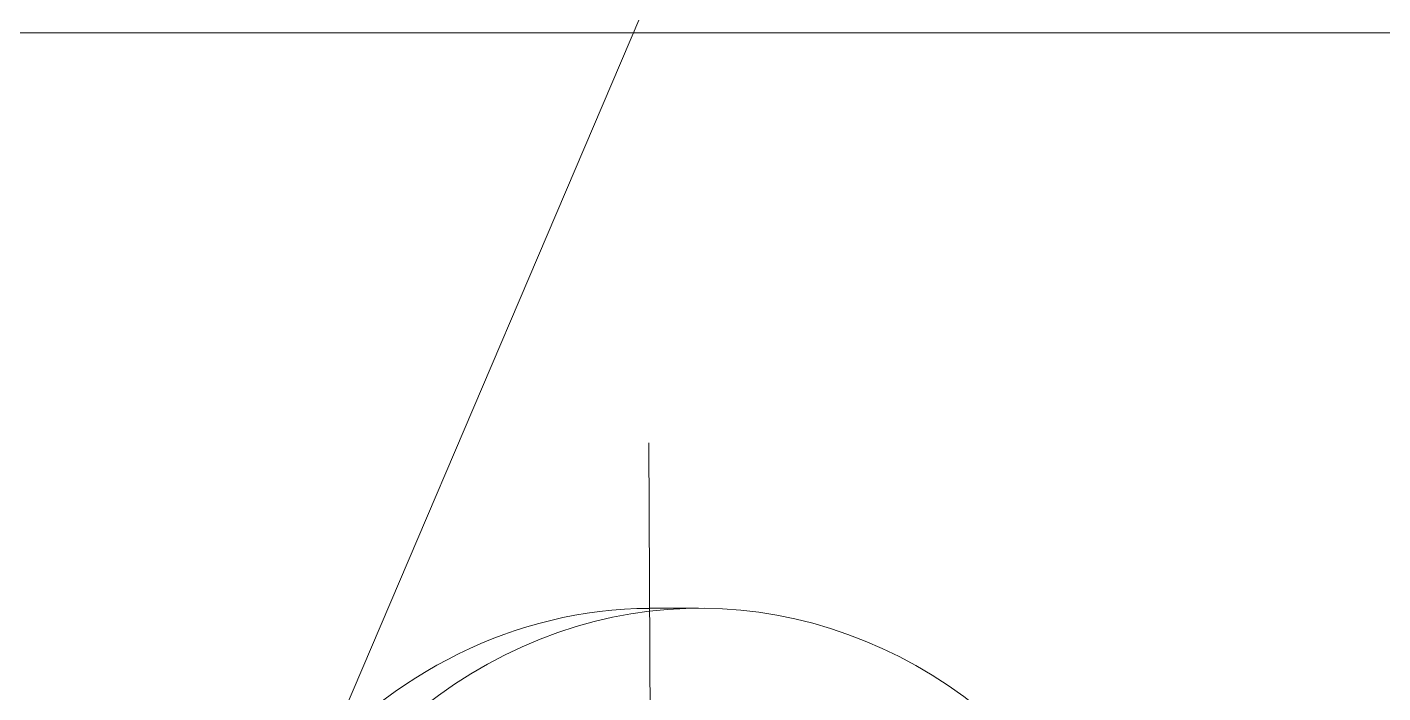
# Model space of a CAD drawing. Header units: millimetres. Extents: x 89051 to 218395, y -330386 to -125649.
# Drawn here: x 100650.1 to 100760, y -126981.5 to -126927.5 of the extents above; entities that cross this region are included whole.
import ezdxf

# ---------------------------------------------------------------- set-up
doc = ezdxf.new("R2010")
doc.units = ezdxf.units.MM
doc.header["$LTSCALE"] = 13
for name, pattern in [('1 实线', [0]), ('ACAD_ISO04W100', [30, 24, -3, 0, -3]), ('CENTER', [50.8, 31.75, -6.35, 6.35, -6.35])]:
    doc.linetypes.add(name, pattern=pattern)
doc.layers.get('0').update_dxf_attribs({"color": 1, "linetype": 'CENTER'})
doc.layers.add('标注、文本', color=3, linetype='Continuous', lineweight=25)
doc.layers.add('铁心', color=3, linetype='Continuous', lineweight=0)
doc.layers.add('粗实线', color=4, linetype='Continuous')

msp = doc.modelspace()

# ---------------------------------------------------------------- linework, layer by layer
at = {"color": 7, "linetype": '1 实线', "lineweight": 0}
msp.add_line((100857.57, -126927.95), (100333.57, -126927.95), dxfattribs=at)
at = {"color": 7, "linetype": '1 实线', "lineweight": 0, "extrusion": (0, 0, -1)}
for centre, start_param, end_param in [((100704.69, -127020.58), 2.304713, 7.120065), ((100700.75, -127020.6), 3.141593, 6.283185)]:
    msp.add_ellipse(centre, major_axis=(-0.21, 45.98), ratio=0.866025, start_param=start_param, end_param=end_param, dxfattribs=at)
at = {"layer": '标注、文本', "color": 1, "linetype": 'ACAD_ISO04W100', "lineweight": 15}
msp.add_line((100701.02, -127079.99), (100700.48, -126961.21), dxfattribs=at)
at = {"layer": '粗实线', "ltscale": 2}
msp.add_line((100704.48, -126974.6), (100700.55, -126974.62), dxfattribs=at)
at = {"layer": '铁心'}
msp.add_lwpolyline([(100595.57, -127171.03), (100979.15, -126271.31), (100979.15, -126271.31)], dxfattribs=at)

doc.saveas('drawing.dxf')
